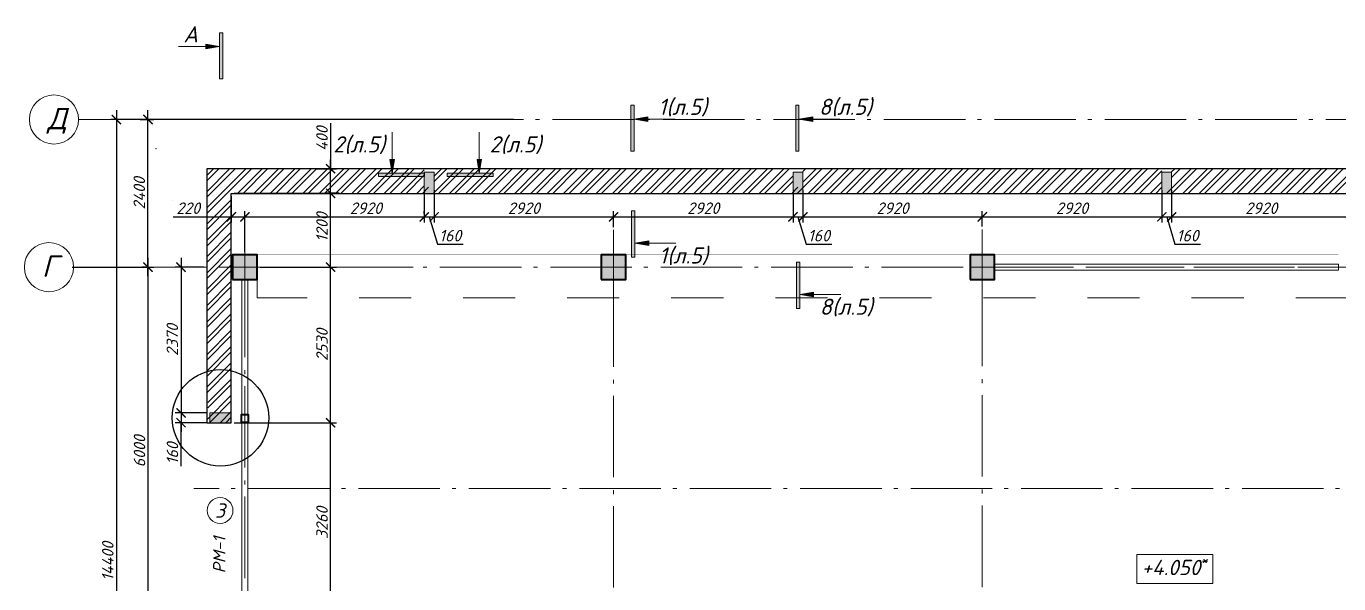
# Model space of a CAD drawing. Header units: millimetres. Extents: x -238377 to 196118, y -123284 to 30177.
# Drawn here: x -218208 to -196851, y -72361 to -63293 of the extents above; entities that cross this region are included whole.
import ezdxf
from ezdxf.enums import TextEntityAlignment as Align

# ---------------------------------------------------------------- set-up
doc = ezdxf.new("R2010")
doc.units = ezdxf.units.MM
doc.header["$MEASUREMENT"] = 0
for name, pattern in [('Double Dashed', [1797.222233, 1325, -211.666656, 63.333344, -197.222233]), ('IWC-GIB-5-NPK-M2-A-5-A1-2100$0$HIDDEN', [9.525, 6.35, -3.175]), ('Штриховая', [5644.444466, 2822.222233, -2822.222233]), ('штриховаяX2', [38.1, 25.4, -12.7])]:
    doc.linetypes.add(name, pattern=pattern)
doc.layers.get('0').update_dxf_attribs({"lineweight": 5})
doc.layers.add('#Hatch', color=7, linetype='Continuous', lineweight=5, true_color=0x4d4d4d)
doc.layers.add('#Каркас', color=7, linetype='Continuous', lineweight=5, true_color=0x757575)
for name, color, linetype, lineweight in [('#Бетон', 10, 'Continuous', 15), ('#Выноски', 150, 'Continuous', 15), ('#Оси', 7, 'Continuous', 5), ('#размеры', 7, 'Continuous', 5), ('k_ Рамка', 7, 'Continuous', 50), ('колонны_Ном._пера__94', 252, 'Continuous', 13), ('колонны_Ном._пера__99', 7, 'Continuous', 40), ('оси_Ном._пера__96', 7, 'Continuous', 5), ('оси_Ном._пера__97', 7, 'Continuous', 20), ('текст_Ном._пера__98', 7, 'Continuous', 35), ('чертеж_Ном._пера__98', 7, 'Continuous', 35)]:
    doc.layers.add(name, color=color, linetype=linetype, lineweight=lineweight)
for name, color, linetype in [('#стены наруж', 7, 'Continuous'), ('колонны', 7, 'Continuous'), ('оси', 7, 'Continuous')]:
    doc.layers.add(name, color=color, linetype=linetype)
doc.styles.get("Standard").update_dxf_attribs({"font": 'isocpeui.ttf'})
doc.styles.add('STEP PR', font='isocpeui.ttf')
doc.styles.add('СГЕНЕРИР_СТИЛЬ_3', font='gost_2_304-81_type.ttf')
doc.dimstyles.new('SPDS', dxfattribs={"dimscale": 10, "dimtxt": 2.5, "dimasz": 2, "dimexe": 1.25, "dimexo": 0.625, "dimtad": 1, "dimdec": 0, "dimrnd": 0.001, "dimtxsty": 'STEP PR', "dimblk": 'ARCHTICK', "dimcen": 2.5, "dimdle": 2, "dimclrd": 256, "dimclre": 256, "dimclrt": 7, "dimadec": 0, "dimazin": 2, "dimtfac": 0.75, "dimtdec": 0, "dimtmove": 1, "dimatfit": 3, "dimfxl": 1, "dimtolj": 1, "dimarcsym": 1})

# ---------------------------------------------------------------- blocks, each defined once
blk = doc.blocks.new('Стандартный маркер сетки')
at = {"layer": 'оси_Ном._пера__96', "linetype": 'Double Dashed'}
blk.add_line((900, 0), (0, 0), dxfattribs=at)
at = {"layer": 'оси_Ном._пера__96', "linetype": 'Double Dashed', "lineweight": 5}
for p, q in [((900, 0), (17157, 0)), ((17157, 0), (18057, 0))]:
    blk.add_line(p, q, dxfattribs=at)
at = {"layer": 'оси_Ном._пера__96', "linetype": 'Double Dashed'}
blk.add_point((17157, 0), dxfattribs=at)
blk.add_point((17157, 0), dxfattribs=at)
at = {"layer": 'оси_Ном._пера__97', "linetype": 'Continuous'}
blk.add_circle((18457, 0), 400, dxfattribs=at)
at = {"layer": 'оси_Ном._пера__96', "style": 'СГЕНЕРИР_СТИЛЬ_3'}
blk.add_attdef('AC_MarkerText_1', text='', height=350, rotation=90, dxfattribs=at).set_placement((18727, -87), align=Align.BOTTOM_LEFT)
blk = doc.blocks.new('Стандартный маркер сетки_2')
at = {"layer": 'оси_Ном._пера__96', "linetype": 'Double Dashed'}
blk.add_line((900, 0), (0, 0), dxfattribs=at)
at = {"layer": 'оси_Ном._пера__96', "linetype": 'Double Dashed', "lineweight": 5}
for p, q in [((900, 0), (17157, 0)), ((17157, 0), (18057, 0))]:
    blk.add_line(p, q, dxfattribs=at)
blk.add_point((17157, 0), dxfattribs=at)
blk.add_point((17157, 0), dxfattribs=at)
at = {"layer": 'оси_Ном._пера__97', "linetype": 'Continuous'}
blk.add_circle((18457, 0), 400, dxfattribs=at)
at = {"layer": 'оси_Ном._пера__96', "style": 'СГЕНЕРИР_СТИЛЬ_3'}
blk.add_attdef('AC_MarkerText_1', text='', height=350, rotation=90, dxfattribs=at).set_placement((18727, -122), align=Align.BOTTOM_LEFT)
blk = doc.blocks.new('Стандартный маркер сетки_3')
at = {"layer": 'оси_Ном._пера__96', "linetype": 'Double Dashed'}
for p, q in [((900, 0), (0, 0)), ((17157, 0), (18057, 0))]:
    blk.add_line(p, q, dxfattribs=at)
at = {"layer": 'оси_Ном._пера__96', "linetype": 'Double Dashed', "lineweight": 5}
blk.add_line((900, 0), (17157, 0), dxfattribs=at)
at = {"layer": 'оси_Ном._пера__96', "linetype": 'Double Dashed'}
blk.add_point((17157, 0), dxfattribs=at)
blk.add_point((17157, 0), dxfattribs=at)
at = {"layer": 'оси_Ном._пера__97', "linetype": 'Continuous'}
blk.add_circle((18457, 0), 400, dxfattribs=at)
at = {"layer": 'оси_Ном._пера__96', "style": 'СГЕНЕРИР_СТИЛЬ_3'}
blk.add_attdef('AC_MarkerText_1', text='', height=350, rotation=90, dxfattribs=at).set_placement((18727, -122), align=Align.BOTTOM_LEFT)
blk = doc.blocks.new('Стандартный маркер сетки_4')
at = {"layer": 'оси_Ном._пера__96', "linetype": 'Double Dashed', "lineweight": 5}
blk.add_line((-2864, 0), (17157, 0), dxfattribs=at)
at = {"layer": 'оси_Ном._пера__96', "linetype": 'Double Dashed'}
for p, q in [((900, 0), (0, 0)), ((17157, 0), (18057, 0))]:
    blk.add_line(p, q, dxfattribs=at)
blk.add_point((17157, 0), dxfattribs=at)
blk.add_point((17157, 0), dxfattribs=at)
at = {"layer": 'оси_Ном._пера__97', "linetype": 'Continuous'}
blk.add_circle((18457, 0), 400, dxfattribs=at)
at = {"layer": 'оси_Ном._пера__96', "style": 'СГЕНЕРИР_СТИЛЬ_3'}
blk.add_attdef('AC_MarkerText_1', text='', height=350, rotation=90, dxfattribs=at).set_placement((18727, -139), align=Align.BOTTOM_LEFT)
blk = doc.blocks.new('_ArchTick')
at = {"color": 0, "linetype": 'ByBlock', "const_width": 0.15}
blk.add_lwpolyline([(-0.5, -0.5), (0.5, 0.5)], dxfattribs=at)
blk = doc.blocks.new('*D26')
at = {"layer": '#размеры', "lineweight": -2, "transparency": 16777216}
for p, q in [((-217463, -67210), (-216131, -67210)), ((-216225, -73360), (-216225, -67060)), ((-216499, -73210), (-216131, -73210))]:
    blk.add_line(p, q, dxfattribs=at)
at = {"layer": 'Defpoints', "color": 0, "transparency": 16777216}
for p in [(-217509, -67210), (-216225, -67210), (-216546, -73210)]:
    blk.add_point(p, dxfattribs=at)
at = {"layer": '#размеры', "lineweight": -2, "transparency": 16777216, "xscale": 150, "yscale": 150, "zscale": 150}
for p, rotation in [((-216225, -67210), 90), ((-216225, -73210), 270)]:
    blk.add_blockref('_ArchTick', p, dxfattribs=dict(at, rotation=rotation))
at = {"layer": '#размеры', "color": 7, "transparency": 16777216, "insert": (-216365, -70206), "char_height": 187.5, "attachment_point": 5, "rotation": 90, "style": 'STEP PR'}
blk.add_mtext('\\A1;6000', dxfattribs=at)
blk = doc.blocks.new('*D44')
at = {"layer": '#размеры', "lineweight": -2, "transparency": 16777216}
for p, q in [((-216741, -64660), (-216741, -79360)), ((-210276, -64810), (-216834, -64810)), ((-216399, -79210), (-216834, -79210))]:
    blk.add_line(p, q, dxfattribs=at)
at = {"layer": 'Defpoints', "color": 0, "transparency": 16777216}
for p in [(-210229, -64810), (-216741, -79210), (-216352, -79210)]:
    blk.add_point(p, dxfattribs=at)
at = {"layer": '#размеры', "lineweight": -2, "transparency": 16777216, "xscale": 150, "yscale": 150, "zscale": 150}
for p, rotation in [((-216741, -64810), 90), ((-216741, -79210), 270)]:
    blk.add_blockref('_ArchTick', p, dxfattribs=dict(at, rotation=rotation))
at = {"layer": '#размеры', "color": 7, "transparency": 16777216, "insert": (-216881, -71996), "char_height": 187.5, "attachment_point": 5, "rotation": 90, "style": 'STEP PR'}
blk.add_mtext('\\A1;14400', dxfattribs=at)
blk = doc.blocks.new('*D60')
at = {"layer": '#размеры', "lineweight": -2, "transparency": 16777216}
for p, q in [((-216227, -67360), (-216227, -64660)), ((-216356, -64810), (-216134, -64810)), ((-216272, -67210), (-216321, -67210))]:
    blk.add_line(p, q, dxfattribs=at)
at = {"layer": 'Defpoints', "color": 0, "transparency": 16777216}
for p in [(-216403, -64810), (-216227, -64810), (-216226, -67210)]:
    blk.add_point(p, dxfattribs=at)
at = {"layer": '#размеры', "lineweight": -2, "transparency": 16777216, "xscale": 150, "yscale": 150, "zscale": 150}
for p, rotation in [((-216227, -64810), 90), ((-216227, -67210), 270)]:
    blk.add_blockref('_ArchTick', p, dxfattribs=dict(at, rotation=rotation))
at = {"layer": '#размеры', "color": 7, "transparency": 16777216, "insert": (-216368, -66010), "char_height": 187.5, "attachment_point": 5, "rotation": 90, "style": 'STEP PR'}
blk.add_mtext('\\A1;2400', dxfattribs=at)
blk = doc.blocks.new('Колонна_15_1', base_point=(22379, 71856))
at = {"layer": 'колонны_Ном._пера__94', "linetype": 'Continuous', "true_color": 0x7d7d7d}
blk.add_hatch(color=8, dxfattribs=at).paths.add_polyline_path([(22179, 71647), (22579, 71647), (22579, 72047), (22179, 72047)])
blk.add_hatch(color=8, dxfattribs=at).paths.add_polyline_path([(22179, 71647), (22579, 71647), (22579, 72047), (22179, 72047)])
at = {"layer": 'колонны_Ном._пера__99', "linetype": 'Continuous', "flags": 128}
blk.add_lwpolyline([(22179, 71647), (22579, 71647), (22579, 72047), (22179, 72047)], close=True, dxfattribs=at)
at = {"layer": 'колонны_Ном._пера__99', "color": 8, "linetype": 'Continuous', "true_color": 0x737373, "flags": 128}
blk.add_lwpolyline([(22179, 71647), (22579, 71647), (22579, 72047), (22179, 72047)], close=True, dxfattribs=at)
at = {"layer": 'оси_Ном._пера__96', "color": 253, "lineweight": 5, "true_color": 0x9c9c9c}
for points in [[(22379, 72047), (22379, 71647)], [(22379, 72047), (22379, 71647)], [(22179, 71847), (22579, 71847)], [(22179, 71847), (22579, 71847)]]:
    blk.add_lwpolyline(points, dxfattribs=at)
blk = doc.blocks.new('Связ001')
at = {"layer": '#Каркас', "color": 102, "linetype": 'Continuous', "lineweight": 9}
blk.add_lwpolyline([(5837, 0), (5837, 100), (0, 100), (0, 0), (5837, 0)], dxfattribs=at)
blk = doc.blocks.new('*D135')
at = {"layer": '#размеры', "lineweight": -2, "transparency": 16777216}
for p, q in [((-213255, -73150), (-213255, -69591)), ((-214825, -69741), (-213161, -69741)), ((-214825, -73000), (-213161, -73000))]:
    blk.add_line(p, q, dxfattribs=at)
at = {"layer": 'Defpoints', "color": 0, "transparency": 16777216}
for p in [(-214871, -69741), (-213255, -69741), (-214871, -73000)]:
    blk.add_point(p, dxfattribs=at)
at = {"layer": '#размеры', "lineweight": -2, "transparency": 16777216, "xscale": 150, "yscale": 150, "zscale": 150}
for p, rotation in [((-213255, -69741), 90), ((-213255, -73000), 270)]:
    blk.add_blockref('_ArchTick', p, dxfattribs=dict(at, rotation=rotation))
at = {"layer": '#размеры', "color": 7, "transparency": 16777216, "insert": (-213395, -71371), "char_height": 187.5, "attachment_point": 5, "rotation": 90, "style": 'STEP PR'}
blk.add_mtext('\\A1;3260', dxfattribs=at)
blk = doc.blocks.new('*D136')
at = {"layer": '#размеры', "lineweight": -2, "transparency": 16777216}
for p, q in [((-214404, -67210), (-213161, -67210)), ((-213255, -69891), (-213255, -67060)), ((-214825, -69741), (-213161, -69741))]:
    blk.add_line(p, q, dxfattribs=at)
at = {"layer": 'Defpoints', "color": 0, "transparency": 16777216}
for p in [(-214451, -67210), (-213255, -67210), (-214871, -69741)]:
    blk.add_point(p, dxfattribs=at)
at = {"layer": '#размеры', "lineweight": -2, "transparency": 16777216, "xscale": 150, "yscale": 150, "zscale": 150}
for p, rotation in [((-213255, -67210), 90), ((-213255, -69741), 270)]:
    blk.add_blockref('_ArchTick', p, dxfattribs=dict(at, rotation=rotation))
at = {"layer": '#размеры', "color": 7, "transparency": 16777216, "insert": (-213395, -68476), "char_height": 187.5, "attachment_point": 5, "rotation": 90, "style": 'STEP PR'}
blk.add_mtext('\\A1;2530', dxfattribs=at)
blk = doc.blocks.new('*D137')
at = {"layer": '#размеры', "lineweight": -2, "transparency": 16777216}
for p, q in [((-213255, -67360), (-213255, -65860)), ((-214825, -66010), (-213161, -66010)), ((-214404, -67210), (-213161, -67210))]:
    blk.add_line(p, q, dxfattribs=at)
at = {"layer": 'Defpoints', "color": 0, "transparency": 16777216}
for p in [(-214871, -66010), (-213255, -66010), (-214451, -67210)]:
    blk.add_point(p, dxfattribs=at)
at = {"layer": '#размеры', "lineweight": -2, "transparency": 16777216, "xscale": 150, "yscale": 150, "zscale": 150}
for p, rotation in [((-213255, -66010), 90), ((-213255, -67210), 270)]:
    blk.add_blockref('_ArchTick', p, dxfattribs=dict(at, rotation=rotation))
at = {"layer": '#размеры', "color": 7, "transparency": 16777216, "insert": (-213395, -66560), "char_height": 187.5, "attachment_point": 5, "rotation": 90, "style": 'STEP PR'}
blk.add_mtext('\\A1;1200', dxfattribs=at)
blk = doc.blocks.new('*D138')
at = {"layer": '#размеры', "lineweight": -2, "transparency": 16777216}
for p, q in [((-213255, -64869), (-213255, -65610)), ((-213255, -66160), (-213255, -65460)), ((-213493, -65610), (-213161, -65610)), ((-213117, -66010), (-213348, -66010))]:
    blk.add_line(p, q, dxfattribs=at)
at = {"layer": 'Defpoints', "color": 0, "transparency": 16777216}
for p in [(-213540, -65610), (-213255, -65610), (-213070, -66010)]:
    blk.add_point(p, dxfattribs=at)
at = {"layer": '#размеры', "lineweight": -2, "transparency": 16777216, "xscale": 150, "yscale": 150, "zscale": 150}
for p, rotation in [((-213255, -65610), 90), ((-213255, -66010), 270)]:
    blk.add_blockref('_ArchTick', p, dxfattribs=dict(at, rotation=rotation))
at = {"layer": '#размеры', "color": 7, "transparency": 16777216, "insert": (-213395, -65120), "char_height": 187.5, "attachment_point": 5, "rotation": 90, "style": 'STEP PR'}
blk.add_mtext('\\A1;400', dxfattribs=at)
blk = doc.blocks.new('сердечник160х300')
at = {"layer": '#Hatch', "true_color": 0xa6a6a6}
h = blk.add_hatch(color=253, dxfattribs=at)
h.dxf.hatch_style = 1
h.paths.add_polyline_path([(80, 150), (-80, 150), (-80, -198), (80, -198)])
at = {"layer": '#Бетон'}
blk.add_lwpolyline([(80, -200), (80, 150), (-80, 150), (-80, -200)], close=True, dxfattribs=at)
blk = doc.blocks.new('*D156')
at = {"layer": '#размеры', "lineweight": -2, "transparency": 16777216}
for p, q in [((-214871, -66057), (-214871, -66487)), ((-215818, -66393), (-214871, -66393)), ((-215021, -66393), (-214501, -66393)), ((-214651, -66964), (-214651, -66299))]:
    blk.add_line(p, q, dxfattribs=at)
at = {"layer": 'Defpoints', "color": 0, "transparency": 16777216}
for p in [(-214871, -66010), (-214651, -66393), (-214651, -67010)]:
    blk.add_point(p, dxfattribs=at)
at = {"layer": '#размеры', "lineweight": -2, "transparency": 16777216, "xscale": 150, "yscale": 150, "zscale": 150, "rotation": 180}
blk.add_blockref('_ArchTick', (-214871, -66393), dxfattribs=at)
at = {"layer": '#размеры', "lineweight": -2, "transparency": 16777216, "xscale": 150, "yscale": 150, "zscale": 150}
blk.add_blockref('_ArchTick', (-214651, -66393), dxfattribs=at)
at = {"layer": '#размеры', "color": 7, "transparency": 16777216, "insert": (-215572, -66252), "char_height": 187.5, "attachment_point": 5, "style": 'STEP PR'}
blk.add_mtext('\\A1;220', dxfattribs=at)
blk = doc.blocks.new('*D157')
at = {"layer": '#размеры', "lineweight": -2, "transparency": 16777216}
for p, q in [((-211731, -65957), (-211731, -66487)), ((-211571, -65957), (-211571, -66487)), ((-211881, -66393), (-211421, -66393)), ((-211651, -66393), (-211518, -66838)), ((-211518, -66838), (-211099, -66838))]:
    blk.add_line(p, q, dxfattribs=at)
at = {"layer": 'Defpoints', "color": 0, "transparency": 16777216}
for p in [(-211731, -65910), (-211571, -65910), (-211571, -66393)]:
    blk.add_point(p, dxfattribs=at)
at = {"layer": '#размеры', "lineweight": -2, "transparency": 16777216, "xscale": 150, "yscale": 150, "zscale": 150, "rotation": 180}
blk.add_blockref('_ArchTick', (-211731, -66393), dxfattribs=at)
at = {"layer": '#размеры', "lineweight": -2, "transparency": 16777216, "xscale": 150, "yscale": 150, "zscale": 150}
blk.add_blockref('_ArchTick', (-211571, -66393), dxfattribs=at)
at = {"layer": '#размеры', "color": 7, "transparency": 16777216, "insert": (-211308, -66698), "char_height": 187.5, "attachment_point": 5, "style": 'STEP PR'}
blk.add_mtext('\\A1;160', dxfattribs=at)
blk = doc.blocks.new('*D158')
at = {"layer": '#размеры', "lineweight": -2, "transparency": 16777216}
for p, q in [((-211571, -65957), (-211571, -66487)), ((-211721, -66393), (-208501, -66393)), ((-208651, -66558), (-208651, -66299))]:
    blk.add_line(p, q, dxfattribs=at)
at = {"layer": 'Defpoints', "color": 0, "transparency": 16777216}
for p in [(-211571, -65910), (-208651, -66393), (-208651, -66605)]:
    blk.add_point(p, dxfattribs=at)
at = {"layer": '#размеры', "lineweight": -2, "transparency": 16777216, "xscale": 150, "yscale": 150, "zscale": 150, "rotation": 180}
blk.add_blockref('_ArchTick', (-211571, -66393), dxfattribs=at)
at = {"layer": '#размеры', "lineweight": -2, "transparency": 16777216, "xscale": 150, "yscale": 150, "zscale": 150}
blk.add_blockref('_ArchTick', (-208651, -66393), dxfattribs=at)
at = {"layer": '#размеры', "color": 7, "transparency": 16777216, "insert": (-210111, -66252), "char_height": 187.5, "attachment_point": 5, "style": 'STEP PR'}
blk.add_mtext('\\A1;2920', dxfattribs=at)
blk = doc.blocks.new('*D159')
at = {"layer": '#размеры', "lineweight": -2, "transparency": 16777216}
for p, q in [((-205731, -65957), (-205731, -66487)), ((-208801, -66393), (-205581, -66393)), ((-208651, -66558), (-208651, -66299))]:
    blk.add_line(p, q, dxfattribs=at)
at = {"layer": 'Defpoints', "color": 0, "transparency": 16777216}
for p in [(-205731, -65910), (-205731, -66393), (-208651, -66605)]:
    blk.add_point(p, dxfattribs=at)
at = {"layer": '#размеры', "lineweight": -2, "transparency": 16777216, "xscale": 150, "yscale": 150, "zscale": 150, "rotation": 180}
blk.add_blockref('_ArchTick', (-208651, -66393), dxfattribs=at)
at = {"layer": '#размеры', "lineweight": -2, "transparency": 16777216, "xscale": 150, "yscale": 150, "zscale": 150}
blk.add_blockref('_ArchTick', (-205731, -66393), dxfattribs=at)
at = {"layer": '#размеры', "color": 7, "transparency": 16777216, "insert": (-207191, -66252), "char_height": 187.5, "attachment_point": 5, "style": 'STEP PR'}
blk.add_mtext('\\A1;2920', dxfattribs=at)
blk = doc.blocks.new('*D160')
at = {"layer": '#размеры', "lineweight": -2, "transparency": 16777216}
for p, q in [((-205731, -65957), (-205731, -66487)), ((-205571, -65957), (-205571, -66487)), ((-205881, -66393), (-205421, -66393)), ((-205651, -66393), (-205518, -66838)), ((-205518, -66838), (-205099, -66838))]:
    blk.add_line(p, q, dxfattribs=at)
at = {"layer": 'Defpoints', "color": 0, "transparency": 16777216}
for p in [(-205731, -65910), (-205571, -65910), (-205571, -66393)]:
    blk.add_point(p, dxfattribs=at)
at = {"layer": '#размеры', "lineweight": -2, "transparency": 16777216, "xscale": 150, "yscale": 150, "zscale": 150, "rotation": 180}
blk.add_blockref('_ArchTick', (-205731, -66393), dxfattribs=at)
at = {"layer": '#размеры', "lineweight": -2, "transparency": 16777216, "xscale": 150, "yscale": 150, "zscale": 150}
blk.add_blockref('_ArchTick', (-205571, -66393), dxfattribs=at)
at = {"layer": '#размеры', "color": 7, "transparency": 16777216, "insert": (-205309, -66698), "char_height": 187.5, "attachment_point": 5, "style": 'STEP PR'}
blk.add_mtext('\\A1;160', dxfattribs=at)
blk = doc.blocks.new('*D161')
at = {"layer": '#размеры', "lineweight": -2, "transparency": 16777216}
for p, q in [((-205571, -65957), (-205571, -66487)), ((-205721, -66393), (-202501, -66393)), ((-202651, -66549), (-202651, -66299))]:
    blk.add_line(p, q, dxfattribs=at)
at = {"layer": 'Defpoints', "color": 0, "transparency": 16777216}
for p in [(-205571, -65910), (-202651, -66393), (-202651, -66596)]:
    blk.add_point(p, dxfattribs=at)
at = {"layer": '#размеры', "lineweight": -2, "transparency": 16777216, "xscale": 150, "yscale": 150, "zscale": 150, "rotation": 180}
blk.add_blockref('_ArchTick', (-205571, -66393), dxfattribs=at)
at = {"layer": '#размеры', "lineweight": -2, "transparency": 16777216, "xscale": 150, "yscale": 150, "zscale": 150}
blk.add_blockref('_ArchTick', (-202651, -66393), dxfattribs=at)
at = {"layer": '#размеры', "color": 7, "transparency": 16777216, "insert": (-204111, -66252), "char_height": 187.5, "attachment_point": 5, "style": 'STEP PR'}
blk.add_mtext('\\A1;2920', dxfattribs=at)
blk = doc.blocks.new('*D162')
at = {"layer": '#размеры', "lineweight": -2, "transparency": 16777216}
for p, q in [((-199731, -65957), (-199731, -66487)), ((-202801, -66393), (-199581, -66393)), ((-202651, -66549), (-202651, -66299))]:
    blk.add_line(p, q, dxfattribs=at)
at = {"layer": 'Defpoints', "color": 0, "transparency": 16777216}
for p in [(-199731, -65910), (-199731, -66393), (-202651, -66596)]:
    blk.add_point(p, dxfattribs=at)
at = {"layer": '#размеры', "lineweight": -2, "transparency": 16777216, "xscale": 150, "yscale": 150, "zscale": 150, "rotation": 180}
blk.add_blockref('_ArchTick', (-202651, -66393), dxfattribs=at)
at = {"layer": '#размеры', "lineweight": -2, "transparency": 16777216, "xscale": 150, "yscale": 150, "zscale": 150}
blk.add_blockref('_ArchTick', (-199731, -66393), dxfattribs=at)
at = {"layer": '#размеры', "color": 7, "transparency": 16777216, "insert": (-201191, -66252), "char_height": 187.5, "attachment_point": 5, "style": 'STEP PR'}
blk.add_mtext('\\A1;2920', dxfattribs=at)
blk = doc.blocks.new('*D163')
at = {"layer": '#размеры', "lineweight": -2, "transparency": 16777216}
for p, q in [((-199731, -65957), (-199731, -66487)), ((-199571, -65957), (-199571, -66487)), ((-199881, -66393), (-199421, -66393)), ((-199651, -66393), (-199518, -66838)), ((-199518, -66838), (-199099, -66838))]:
    blk.add_line(p, q, dxfattribs=at)
at = {"layer": 'Defpoints', "color": 0, "transparency": 16777216}
for p in [(-199731, -65910), (-199571, -65910), (-199571, -66393)]:
    blk.add_point(p, dxfattribs=at)
at = {"layer": '#размеры', "lineweight": -2, "transparency": 16777216, "xscale": 150, "yscale": 150, "zscale": 150, "rotation": 180}
blk.add_blockref('_ArchTick', (-199731, -66393), dxfattribs=at)
at = {"layer": '#размеры', "lineweight": -2, "transparency": 16777216, "xscale": 150, "yscale": 150, "zscale": 150}
blk.add_blockref('_ArchTick', (-199571, -66393), dxfattribs=at)
at = {"layer": '#размеры', "color": 7, "transparency": 16777216, "insert": (-199309, -66698), "char_height": 187.5, "attachment_point": 5, "style": 'STEP PR'}
blk.add_mtext('\\A1;160', dxfattribs=at)
blk = doc.blocks.new('*D164')
at = {"layer": '#размеры', "lineweight": -2, "transparency": 16777216}
for p, q in [((-199571, -65957), (-199571, -66487)), ((-199721, -66393), (-196501, -66393)), ((-196651, -66569), (-196651, -66299))]:
    blk.add_line(p, q, dxfattribs=at)
at = {"layer": 'Defpoints', "color": 0, "transparency": 16777216}
for p in [(-199571, -65910), (-196651, -66393), (-196651, -66616)]:
    blk.add_point(p, dxfattribs=at)
at = {"layer": '#размеры', "lineweight": -2, "transparency": 16777216, "xscale": 150, "yscale": 150, "zscale": 150, "rotation": 180}
blk.add_blockref('_ArchTick', (-199571, -66393), dxfattribs=at)
at = {"layer": '#размеры', "lineweight": -2, "transparency": 16777216, "xscale": 150, "yscale": 150, "zscale": 150}
blk.add_blockref('_ArchTick', (-196651, -66393), dxfattribs=at)
at = {"layer": '#размеры', "color": 7, "transparency": 16777216, "insert": (-198111, -66252), "char_height": 187.5, "attachment_point": 5, "style": 'STEP PR'}
blk.add_mtext('\\A1;2920', dxfattribs=at)
blk = doc.blocks.new('*U225')
at = {"color": 0, "linetype": 'ByBlock', "lineweight": -2}
blk.add_circle((0, 0), 6, dxfattribs=at)
blk.add_attdef('Узел', text='', height=4, dxfattribs=at).set_placement((0, 0), align=Align.MIDDLE_CENTER)
blk = doc.blocks.new('*U251')
at = {"linetype": 'ByBlock', "ltscale": 100}
h = blk.add_hatch(color=256, dxfattribs=at)
h.dxf.hatch_style = 1
h.paths.add_polyline_path([(35, 1000), (-35, 1000), (-35, 0), (35, 0)])
h = blk.add_hatch(color=256, dxfattribs=at)
h.dxf.hatch_style = 1
h.paths.add_polyline_path([(335, 750), (335, 700), (335, 650), (35, 700)])
for p, q in [((-35, 1000), (35, 1000)), ((-35, 0), (-35, 1000)), ((35, 1000), (35, 0)), ((35, 700), (335, 750)), ((35, 700), (335, 650)), ((335, 750), (335, 700)), ((335, 650), (335, 700)), ((35, 0), (-35, 0))]:
    blk.add_line(p, q, dxfattribs=at)
at = {"linetype": 'ByBlock', "ltscale": 100, "extrusion": (0, 1, 0), "elevation": 700}
blk.add_lwpolyline([(-925, 0), (-335, 0)], dxfattribs=at)
at = {"ltscale": 100, "style": 'STEP PR'}
blk.add_attdef('Nv', text='', height=350, dxfattribs=at).set_placement((781, 790), align=Align.RIGHT)
blk = doc.blocks.new('*U249')
at = {"linetype": 'ByBlock', "ltscale": 100}
h = blk.add_hatch(color=256, dxfattribs=at)
h.dxf.hatch_style = 1
h.paths.add_polyline_path([(35, 0), (-35, 0), (-35, -1000), (35, -1000)])
h = blk.add_hatch(color=256, dxfattribs=at)
h.dxf.hatch_style = 1
h.paths.add_polyline_path([(335, -750), (335, -700), (335, -650), (35, -700)])
for p, q in [((35, 0), (-35, 0)), ((-35, 0), (-35, -1000)), ((35, -1000), (35, 0)), ((35, -700), (335, -650)), ((35, -700), (335, -750)), ((335, -650), (335, -700)), ((335, -750), (335, -700)), ((-35, -1000), (35, -1000))]:
    blk.add_line(p, q, dxfattribs=at)
at = {"linetype": 'ByBlock', "ltscale": 100, "extrusion": (0, -1, 0), "elevation": 700}
blk.add_lwpolyline([(925, 0), (335, 0)], dxfattribs=at)
at = {"ltscale": 100, "style": 'STEP PR'}
blk.add_attdef('Nv', text='', height=350, dxfattribs=at).set_placement((781, -1140), align=Align.RIGHT)
blk = doc.blocks.new('*D267')
at = {"layer": '#размеры', "lineweight": -2, "transparency": 16777216}
for p, q in [((-214801, -66393), (-211581, -66393)), ((-214651, -66964), (-214651, -66299)), ((-211731, -66346), (-211731, -66299))]:
    blk.add_line(p, q, dxfattribs=at)
at = {"layer": 'Defpoints', "color": 0, "transparency": 16777216}
for p in [(-211731, -66393), (-211731, -66393), (-214651, -67010)]:
    blk.add_point(p, dxfattribs=at)
at = {"layer": '#размеры', "lineweight": -2, "transparency": 16777216, "xscale": 150, "yscale": 150, "zscale": 150, "rotation": 180}
blk.add_blockref('_ArchTick', (-214651, -66393), dxfattribs=at)
at = {"layer": '#размеры', "lineweight": -2, "transparency": 16777216, "xscale": 150, "yscale": 150, "zscale": 150}
blk.add_blockref('_ArchTick', (-211731, -66393), dxfattribs=at)
at = {"layer": '#размеры', "color": 7, "transparency": 16777216, "insert": (-212681, -66252), "char_height": 187.5, "attachment_point": 5, "style": 'STEP PR'}
blk.add_mtext('\\A1;2920', dxfattribs=at)
blk = doc.blocks.new('*U250')
at = {"ltscale": 100}
h = blk.add_hatch(color=256, dxfattribs=at)
h.dxf.hatch_style = 1
h.paths.add_polyline_path([(-85, 1070), (-35, 1070), (15, 1070), (-35, 770)])
h = blk.add_hatch(color=256, dxfattribs=at)
h.dxf.hatch_style = 1
h.paths.add_polyline_path([(665, 700), (665, 770), (-335, 770), (-335, 700)])
at = {"linetype": 'Continuous', "ltscale": 100}
for p, q in [((-85, 1070), (-35, 1070)), ((-35, 770), (-85, 1070)), ((-35, 770), (15, 1070)), ((15, 1070), (-35, 1070)), ((-335, 700), (-335, 770)), ((-335, 770), (665, 770)), ((665, 700), (-335, 700))]:
    blk.add_line(p, q, dxfattribs=at)
at = {"linetype": 'Continuous', "ltscale": 100, "extrusion": (-1, -1e-16, 0), "elevation": 35}
blk.add_lwpolyline([(-1660, 0), (-1070, 0)], dxfattribs=at)
at = {"linetype": 'Continuous', "ltscale": 100}
blk.add_lwpolyline([(665, 700), (665, 770)], dxfattribs=at)
at = {"ltscale": 100, "style": 'STEP PR'}
blk.add_attdef('Nh', text='', height=350, dxfattribs=at).set_placement((-192, 1222), align=Align.RIGHT)
blk = doc.blocks.new('*U391')
at = {"ltscale": 100}
h = blk.add_hatch(color=256, dxfattribs=at)
h.dxf.hatch_style = 1
h.paths.add_polyline_path([(1415, 1070), (1365, 1070), (1315, 1070), (1365, 770)])
h = blk.add_hatch(color=256, dxfattribs=at)
h.dxf.hatch_style = 1
h.paths.add_polyline_path([(1665, 700), (1665, 770), (665, 770), (665, 700)])
at = {"linetype": 'Continuous', "ltscale": 100}
for p, q in [((1365, 770), (1315, 1070)), ((1315, 1070), (1365, 1070)), ((1415, 1070), (1365, 1070)), ((1365, 770), (1415, 1070)), ((1665, 770), (665, 770)), ((665, 700), (1665, 700)), ((1665, 700), (1665, 770))]:
    blk.add_line(p, q, dxfattribs=at)
at = {"linetype": 'Continuous', "ltscale": 100, "extrusion": (1, -1e-16, 0), "elevation": 1365}
blk.add_lwpolyline([(1660, 0), (1070, 0)], dxfattribs=at)
at = {"linetype": 'Continuous', "ltscale": 100}
blk.add_lwpolyline([(665, 700), (665, 770)], dxfattribs=at)
at = {"ltscale": 100, "style": 'STEP PR'}
blk.add_attdef('Nh', text='', height=350, dxfattribs=at).set_placement((1799, 1222), align=Align.RIGHT)
blk = doc.blocks.new('*D755')
at = {"layer": '#размеры', "lineweight": -2, "transparency": 16777216}
for p, q in [((-215318, -67210), (-215783, -67210)), ((-215689, -67060), (-215689, -69731)), ((-215268, -69581), (-215783, -69581))]:
    blk.add_line(p, q, dxfattribs=at)
at = {"layer": 'Defpoints', "color": 0, "transparency": 16777216}
for p in [(-215271, -67210), (-215689, -69581), (-215221, -69581)]:
    blk.add_point(p, dxfattribs=at)
at = {"layer": '#размеры', "lineweight": -2, "transparency": 16777216, "xscale": 150, "yscale": 150, "zscale": 150}
for p, rotation in [((-215689, -67210), 90), ((-215689, -69581), 270)]:
    blk.add_blockref('_ArchTick', p, dxfattribs=dict(at, rotation=rotation))
at = {"layer": '#размеры', "color": 7, "transparency": 16777216, "insert": (-215831, -68396), "char_height": 187.5, "attachment_point": 5, "rotation": 90, "style": 'STEP PR'}
blk.add_mtext('\\A1;2370', dxfattribs=at)
blk = doc.blocks.new('*D756')
at = {"layer": '#размеры', "lineweight": -2, "transparency": 16777216}
for p, q in [((-215268, -69581), (-215783, -69581)), ((-215689, -69431), (-215689, -69891)), ((-215268, -69741), (-215783, -69741)), ((-215689, -70449), (-215689, -69741))]:
    blk.add_line(p, q, dxfattribs=at)
at = {"layer": 'Defpoints', "color": 0, "transparency": 16777216}
for p in [(-215221, -69581), (-215689, -69741), (-215221, -69741)]:
    blk.add_point(p, dxfattribs=at)
at = {"layer": '#размеры', "lineweight": -2, "transparency": 16777216, "xscale": 150, "yscale": 150, "zscale": 150}
for p, rotation in [((-215689, -69581), 90), ((-215689, -69741), 270)]:
    blk.add_blockref('_ArchTick', p, dxfattribs=dict(at, rotation=rotation))
at = {"layer": '#размеры', "color": 7, "transparency": 16777216, "insert": (-215829, -70240), "char_height": 187.5, "attachment_point": 5, "rotation": 90, "style": 'STEP PR'}
blk.add_mtext('\\A1;160', dxfattribs=at)
blk = doc.blocks.new('Разрез')
at = {"linetype": 'ByBlock', "ltscale": 100}
h = blk.add_hatch(color=256, dxfattribs=at)
h.dxf.hatch_style = 1
h.paths.add_polyline_path([(-35, 0), (35, 0), (35, 1000), (-35, 1000)])
h = blk.add_hatch(color=256, dxfattribs=at)
h.dxf.hatch_style = 1
h.paths.add_polyline_path([(-335, 750), (-335, 700), (-335, 650), (-35, 700)])
for p, q in [((35, 1000), (-35, 1000)), ((-35, 1000), (-35, 0)), ((35, 0), (35, 1000)), ((-335, 750), (-335, 700)), ((-35, 700), (-335, 750)), ((-35, 700), (-335, 650)), ((-335, 650), (-335, 700)), ((-35, 0), (35, 0))]:
    blk.add_line(p, q, dxfattribs=at)
at = {"linetype": 'ByBlock', "ltscale": 100, "extrusion": (0, 1, 0), "elevation": 700}
blk.add_lwpolyline([(925, 0), (335, 0)], dxfattribs=at)
at = {"ltscale": 100, "style": 'STEP PR'}
blk.add_attdef('Nv', text='', height=350, dxfattribs=at).set_placement((-503, 790), align=Align.RIGHT)

msp = doc.modelspace()

# ---------------------------------------------------------------- hatches: boundary and pattern name
at = {"layer": '#Hatch'}
h = msp.add_hatch(dxfattribs=at)
h.set_pattern_fill('ANSI32', color=256, scale=500)
h.paths.add_polyline_path([(-187731.5, -65910.3), (-187731.5, -65610.4), (-193571.5, -65610.4), (-193571.5, -65910.4), (-193731.5, -65910.4), (-193731.5, -65610.4), (-199571.5, -65610.4), (-199571.5, -65910.3), (-199731.5, -65910.3), (-199731.5, -65610.4), (-205571.5, -65610.4), (-205571.5, -65910.3), (-205731.5, -65910.3), (-205731.5, -65610.4), (-211571.3, -65610.4), (-211571.3, -65910.3), (-211731.3, -65910.3), (-211731.3, -65610.4), (-215271.5, -65610.4), (-215271.5, -69310.9), (-215251.5, -69310.9), (-215251.5, -69510.9), (-215271.5, -69510.9), (-215271.5, -69740.7), (-214871.5, -69740.7), (-214871.5, -66010.4), (-184651.2, -66010.4), (-184651.2, -66090), (-184351.2, -66090), (-184351.2, -65610.4), (-187571.5, -65610.4), (-187571.5, -65910.3)])

# ---------------------------------------------------------------- linework, layer by layer
at = {"layer": '#размеры', "color": 20, "linetype": 'IWC-GIB-5-NPK-M2-A-5-A1-2100$0$HIDDEN', "lineweight": 5, "ltscale": 30}
msp.add_lwpolyline([(-215820.4, -66125.1), (-215820.4, -66126.7)], dxfattribs=at)
at = {"layer": '#стены наруж', "lineweight": 30}
msp.add_lwpolyline([(-184351.2, -65610.4), (-184351.2, -65610.4), (-184351.2, -65610.4), (-184351.2, -65610.4), (-184351.2, -65610.4), (-215271.5, -65610.4), (-215271.5, -69740.7), (-214871.5, -69740.7), (-214871.5, -66010.4), (-184651.2, -66010.4), (-184651.2, -66090), (-184351.2, -66090), (-184351.2, -65610.4)], dxfattribs=at)
at = {"layer": 'Defpoints', "color": 8, "linetype": 'штриховаяX2', "lineweight": 5, "ltscale": 5, "true_color": 0x737373, "const_width": 0.5}
for points in [[(-214851.5, -67010.4), (-214451.5, -67010.4), (-214451.5, -65710.4), (-214851.5, -65710.4)], [(-208751.5, -67010.4), (-208551.5, -67010.4), (-208551.5, -65710.4), (-208751.5, -65710.4)], [(-202751.5, -67010.4), (-202551.5, -67010.4), (-202551.5, -65710.4), (-202751.5, -65710.4)], [(-214451.5, -67010.4), (-196856.7, -67010.4), (-196856.7, -67410.4), (-214451.5, -67410.4)]]:
    msp.add_lwpolyline(points, close=True, dxfattribs=at)
at = {"layer": 'Defpoints', "color": 4, "linetype": 'Штриховая', "lineweight": 5, "ltscale": 0.3}
msp.add_lwpolyline([(-214451, -67210.4), (-184851.5, -67210.4), (-184851.5, -67710.6), (-214451, -67710.6)], close=True, dxfattribs=at)
at = {"layer": 'Defpoints', "color": 1}
msp.add_circle((-215047.8, -69661.3), 784.7, dxfattribs=at)
at = {"layer": 'колонны_Ном._пера__99', "linetype": 'Continuous', "flags": 128}
msp.add_lwpolyline([(-214711.2, -69730.7), (-214591.2, -69730.7), (-214591.2, -69610.7), (-214711.2, -69610.7)], close=True, dxfattribs=at)
at = {"layer": 'оси_Ном._пера__96', "linetype": 'Double Dashed'}
for p, q in [((-216265.2, -64810.4), (-217356.9, -64810.4)), ((-143619.1, -64810.4), (-216265.2, -64810.4)), ((-216265.2, -67210.4), (-217438.2, -67210.4)), ((-184990.1, -67210.4), (-216265.2, -67210.4)), ((-143182.5, -70810.4), (-215482.5, -70810.4))]:
    msp.add_line(p, q, dxfattribs=at)
for p in [(-216265.2, -64810.4), (-216265.2, -64810.4), (-216096.2, -65285.4), (-216096.2, -65285.4), (-216265.2, -67210.4), (-216265.2, -67210.4)]:
    msp.add_point(p, dxfattribs=at)
at = {"layer": 'оси_Ном._пера__97', "linetype": 'Continuous'}
for centre in [(-217756.9, -64810.4), (-217838.2, -67210.4)]:
    msp.add_ellipse(centre, major_axis=(-282.8, 282.8), ratio=1, start_param=0.7853982, end_param=7.0685835, dxfattribs=at)
at = {"layer": 'текст_Ном._пера__98', "linetype": 'Continuous', "lineweight": 5, "flags": 128}
msp.add_lwpolyline([(-200134.8, -71886.3), (-198899.6, -71886.3), (-198899.6, -72354.5), (-200134.8, -72354.5)], close=True, dxfattribs=at)

# ---------------------------------------------------------------- block references
at = {"layer": '#Выноски', "xscale": 0.75, "yscale": 0.75, "zscale": 0.75}
for name, p, values in [('Разрез', (-215037, -64147.5), {'Nv': 'A'}), ('*U250', (-212225.6, -66261.6), {'Nh': '2(л.5)'})]:
    msp.add_blockref(name, p, dxfattribs=at).add_auto_attribs(values)
at = {"layer": '#Выноски'}
ref = msp.add_blockref('*U251', (-208343.6, -65326.9), dxfattribs=dict(at, xscale=0.75, yscale=0.75, zscale=0.75))
ref.add_attrib('Nv', '1(л.5)', dxfattribs={"layer": '0', "ltscale": 100, "height": 262.5, "style": 'STEP PR'}).set_placement((-207128.9, -64734.4), align=Align.RIGHT)
ref = msp.add_blockref('*U251', (-205661.2, -65326.9), dxfattribs=dict(at, xscale=0.75, yscale=0.75, zscale=0.75))
ref.add_attrib('Nv', '8(л.5)', dxfattribs={"layer": '0', "ltscale": 100, "height": 262.5, "style": 'STEP PR'}).set_placement((-204446.6, -64734.4), align=Align.RIGHT)
ref = msp.add_blockref('*U391', (-211859.2, -66261.6), dxfattribs=dict(at, xscale=0.75, yscale=0.75, zscale=0.75))
ref.add_attrib('Nh', '2(л.5)', dxfattribs={"layer": '0', "ltscale": 100, "height": 262.5, "style": 'STEP PR'}).set_placement((-209826.3, -65345.2), align=Align.RIGHT)
ref = msp.add_blockref('*U249', (-208331.1, -66296.8), dxfattribs=dict(at, xscale=0.75, yscale=0.75, zscale=0.75))
ref.add_attrib('Nv', '1(л.5)', dxfattribs={"layer": '0', "ltscale": 100, "height": 262.5, "style": 'STEP PR'}).set_placement((-207116.4, -67151.8), align=Align.RIGHT)
ref = msp.add_blockref('*U249', (-205648.8, -67131.5), dxfattribs=dict(at, xscale=0.75, yscale=0.75, zscale=0.75))
ref.add_attrib('Nv', '8(л.5)', dxfattribs={"layer": '0', "ltscale": 100, "height": 262.5, "style": 'STEP PR'}).set_placement((-204434.1, -67986.5), align=Align.RIGHT)
at = {"layer": '#Каркас', "linetype": 'Continuous', "lineweight": 5, "xscale": 0.9584354169361496, "zscale": 1000}
msp.add_blockref('Связ001', (-202451.5, -67260.4), dxfattribs=at)
at = {"layer": '#размеры'}
for p in [(-211651.3, -65813.5), (-205651.5, -65813.5), (-199651.5, -65813.5)]:
    msp.add_blockref('сердечник160х300', p, dxfattribs=at)
at = {"layer": '#размеры', "rotation": 90}
msp.add_blockref('сердечник160х300', (-215071.5, -69660.8), dxfattribs=at)
at = {"layer": '#размеры'}
ref = msp.add_blockref('*U225', (-215053.7, -71169.7), dxfattribs=dict(at, xscale=35, yscale=35, zscale=35))
ref.add_attrib('Узел', '3', dxfattribs={"layer": '0', "color": 0, "linetype": 'ByBlock', "lineweight": -2, "height": 233.3}).set_placement((-215053.7, -71169.7), align=Align.MIDDLE_CENTER)
at = {"layer": 'колонны'}
for p in [(-214651.2, -67201.5), (-208651.5, -67201.5), (-202651.5, -67201.5)]:
    msp.add_blockref('Колонна_15_1', p, dxfattribs=at)
at = {"layer": 'оси', "color": 251, "linetype": 'Continuous', "lineweight": 13}
ref = msp.add_blockref('Стандартный маркер сетки_4', (-196651.2, -66616.3), dxfattribs=dict(at, zscale=1000, rotation=270))
ref.add_attrib('AC_MarkerText_1', '4', dxfattribs={"color": 7, "linetype": 'Continuous', "lineweight": 13, "height": 350, "rotation": 360}).set_placement((-196790.3, -85343.3), align=Align.BOTTOM_LEFT)
at = {"layer": 'оси'}
ref = msp.add_blockref('Стандартный маркер сетки', (-214651.2, -66449.3), dxfattribs=dict(at, zscale=1000, rotation=270))
ref.add_attrib('AC_MarkerText_1', '1', dxfattribs={"color": 7, "linetype": 'Continuous', "lineweight": 13, "height": 350, "rotation": 360}).set_placement((-214737.7, -85176.3), align=Align.BOTTOM_LEFT)
ref = msp.add_blockref('Стандартный маркер сетки_2', (-208651.2, -66605), dxfattribs=dict(at, zscale=1000, rotation=270))
ref.add_attrib('AC_MarkerText_1', '2', dxfattribs={"color": 7, "linetype": 'Continuous', "lineweight": 13, "height": 350, "rotation": 360}).set_placement((-208773.4, -85332), align=Align.BOTTOM_LEFT)
ref = msp.add_blockref('Стандартный маркер сетки_3', (-202651.2, -66595.9), dxfattribs=dict(at, zscale=1000, rotation=270))
ref.add_attrib('AC_MarkerText_1', '3', dxfattribs={"color": 7, "linetype": 'Continuous', "lineweight": 13, "height": 350, "rotation": 360}).set_placement((-202773.4, -85322.9), align=Align.BOTTOM_LEFT)
at = {"layer": 'чертеж_Ном._пера__98', "linetype": 'Continuous', "lineweight": 5, "xscale": 0.9584354169361496, "zscale": 1000, "rotation": 90}
msp.add_blockref('Связ001', (-214599.6, -73010.4), dxfattribs=at)

# ---------------------------------------------------------------- texts
at = {"layer": '#Оси', "linetype": 'Continuous', "ltscale": 100, "style": 'STEP PR'}
for s, p in [('Д', (-217706.9, -64794.1)), ('Г', (-217823.8, -67194.1))]:
    msp.add_text(s, height=350, dxfattribs=at).set_placement(p, align=Align.MIDDLE_CENTER)
at = {"layer": 'k_ Рамка', "color": 7, "style": 'STEP PR'}
msp.add_text('РМ-1', height=200, rotation=90, dxfattribs=at).set_placement((-214966.6, -72192.2))
at = {"layer": 'текст_Ном._пера__98', "linetype": 'Continuous', "lineweight": 5, "insert": (-200059.9, -72221.1), "char_height": 250, "attachment_point": 7, "style": 'STEP PR'}
msp.add_mtext('\\A1;+4.050{\\H0.7x;\\S*^ ;}', dxfattribs=at)

# ---------------------------------------------------------------- dimensions: what is measured, and where the dimension line sits
at = {"layer": '#размеры'}
for base, p1, p2, angle, picture, middle in [((-216740.6, -79210.4), (-210228.9, -64810.4), (-216351.7, -79210.4), 270, '*D44', (-216740.6, -71996.1)), ((-213254.6, -65610.4), (-213070, -66010.4), (-213539.7, -65610.4), 90, '*D138', (-213270.3, -65119.6)), ((-213254.6, -66010.4), (-214451.2, -67210.4), (-214871.5, -66010.4), 90, '*D137', (-213254.6, -66560.4)), ((-216224.6, -67210.4), (-216546.2, -73210.4), (-217509.4, -67210.4), 90, '*D26', (-216224.6, -70205.6)), ((-215688.8, -69740.8), (-215221.5, -69580.8), (-215221.5, -69740.8), 90, '*D756', (-215723.3, -70239.9))]:
    dim = msp.add_linear_dim(base=base, p1=p1, p2=p2, angle=angle, dimstyle='SPDS', override={"dimscale": 75, "dimtxsty": 'STEP PR'}, dxfattribs=at)
    dim.commit()
    dim.dimension.update_dxf_attribs({"geometry": picture, "text_midpoint": middle, "dimtype": 160})
for base, p1, p2, picture, middle in [((-216227.4, -64810.4), (-216225.5, -67210.4), (-216403.1, -64810.4), '*D60', (-216368, -66010.4)), ((-215688.8, -69580.8), (-215271.5, -67210.4), (-215221.5, -69580.8), '*D755', (-215830.6, -68395.6)), ((-213254.6, -67210.4), (-214871.5, -69740.7), (-214451.2, -67210.4), '*D136', (-213395.2, -68475.5)), ((-213254.6, -69740.7), (-214871.5, -73000.4), (-214871.5, -69740.7), '*D135', (-213395.2, -71370.5))]:
    dim = msp.add_linear_dim(base=base, p1=p1, p2=p2, angle=90, dimstyle='SPDS', override={"dimscale": 75, "dimtxsty": 'STEP PR'}, dxfattribs=at)
    dim.commit()
    dim.dimension.update_dxf_attribs({"geometry": picture, "text_midpoint": middle})
for base, p1, p2, picture, middle in [((-211571.3, -66393), (-211731.3, -65910.3), (-211571.3, -65910.3), '*D157', (-211470.8, -66697.7)), ((-208651.2, -66393), (-211571.3, -65910.3), (-208651.2, -66605), '*D158', (-210111.2, -66252.4)), ((-205731.5, -66393), (-208651.2, -66605), (-205731.5, -65910.3), '*D159', (-207191.3, -66252.4)), ((-205571.5, -66393), (-205731.5, -65910.3), (-205571.5, -65910.3), '*D160', (-205471, -66697.7)), ((-202651.2, -66393), (-205571.5, -65910.3), (-202651.2, -66595.9), '*D161', (-204111.3, -66252.4)), ((-199731.5, -66393), (-202651.2, -66595.9), (-199731.5, -65910.3), '*D162', (-201191.3, -66252.4)), ((-199571.5, -66393), (-199731.5, -65910.3), (-199571.5, -65910.3), '*D163', (-199471, -66697.7)), ((-196651.2, -66393), (-199571.5, -65910.3), (-196651.2, -66616.3), '*D164', (-198111.3, -66252.4))]:
    dim = msp.add_linear_dim(base=base, p1=p1, p2=p2, dimstyle='SPDS', override={"dimscale": 75, "dimtxsty": 'STEP PR'}, dxfattribs=at)
    dim.commit()
    dim.dimension.update_dxf_attribs({"geometry": picture, "text_midpoint": middle})
for base, p1, p2, picture, middle in [((-214651.2, -66393), (-214871.5, -66010.4), (-214651.2, -67010.4), '*D156', (-215572.2, -66258.8)), ((-211731.3, -66393), (-214651.2, -67010.4), (-211731.3, -66393), '*D267', (-212681.1, -66393))]:
    dim = msp.add_linear_dim(base=base, p1=p1, p2=p2, dimstyle='SPDS', override={"dimscale": 75, "dimtxsty": 'STEP PR'}, dxfattribs=at)
    dim.commit()
    dim.dimension.update_dxf_attribs({"geometry": picture, "text_midpoint": middle, "dimtype": 160})

doc.saveas('drawing.dxf')
